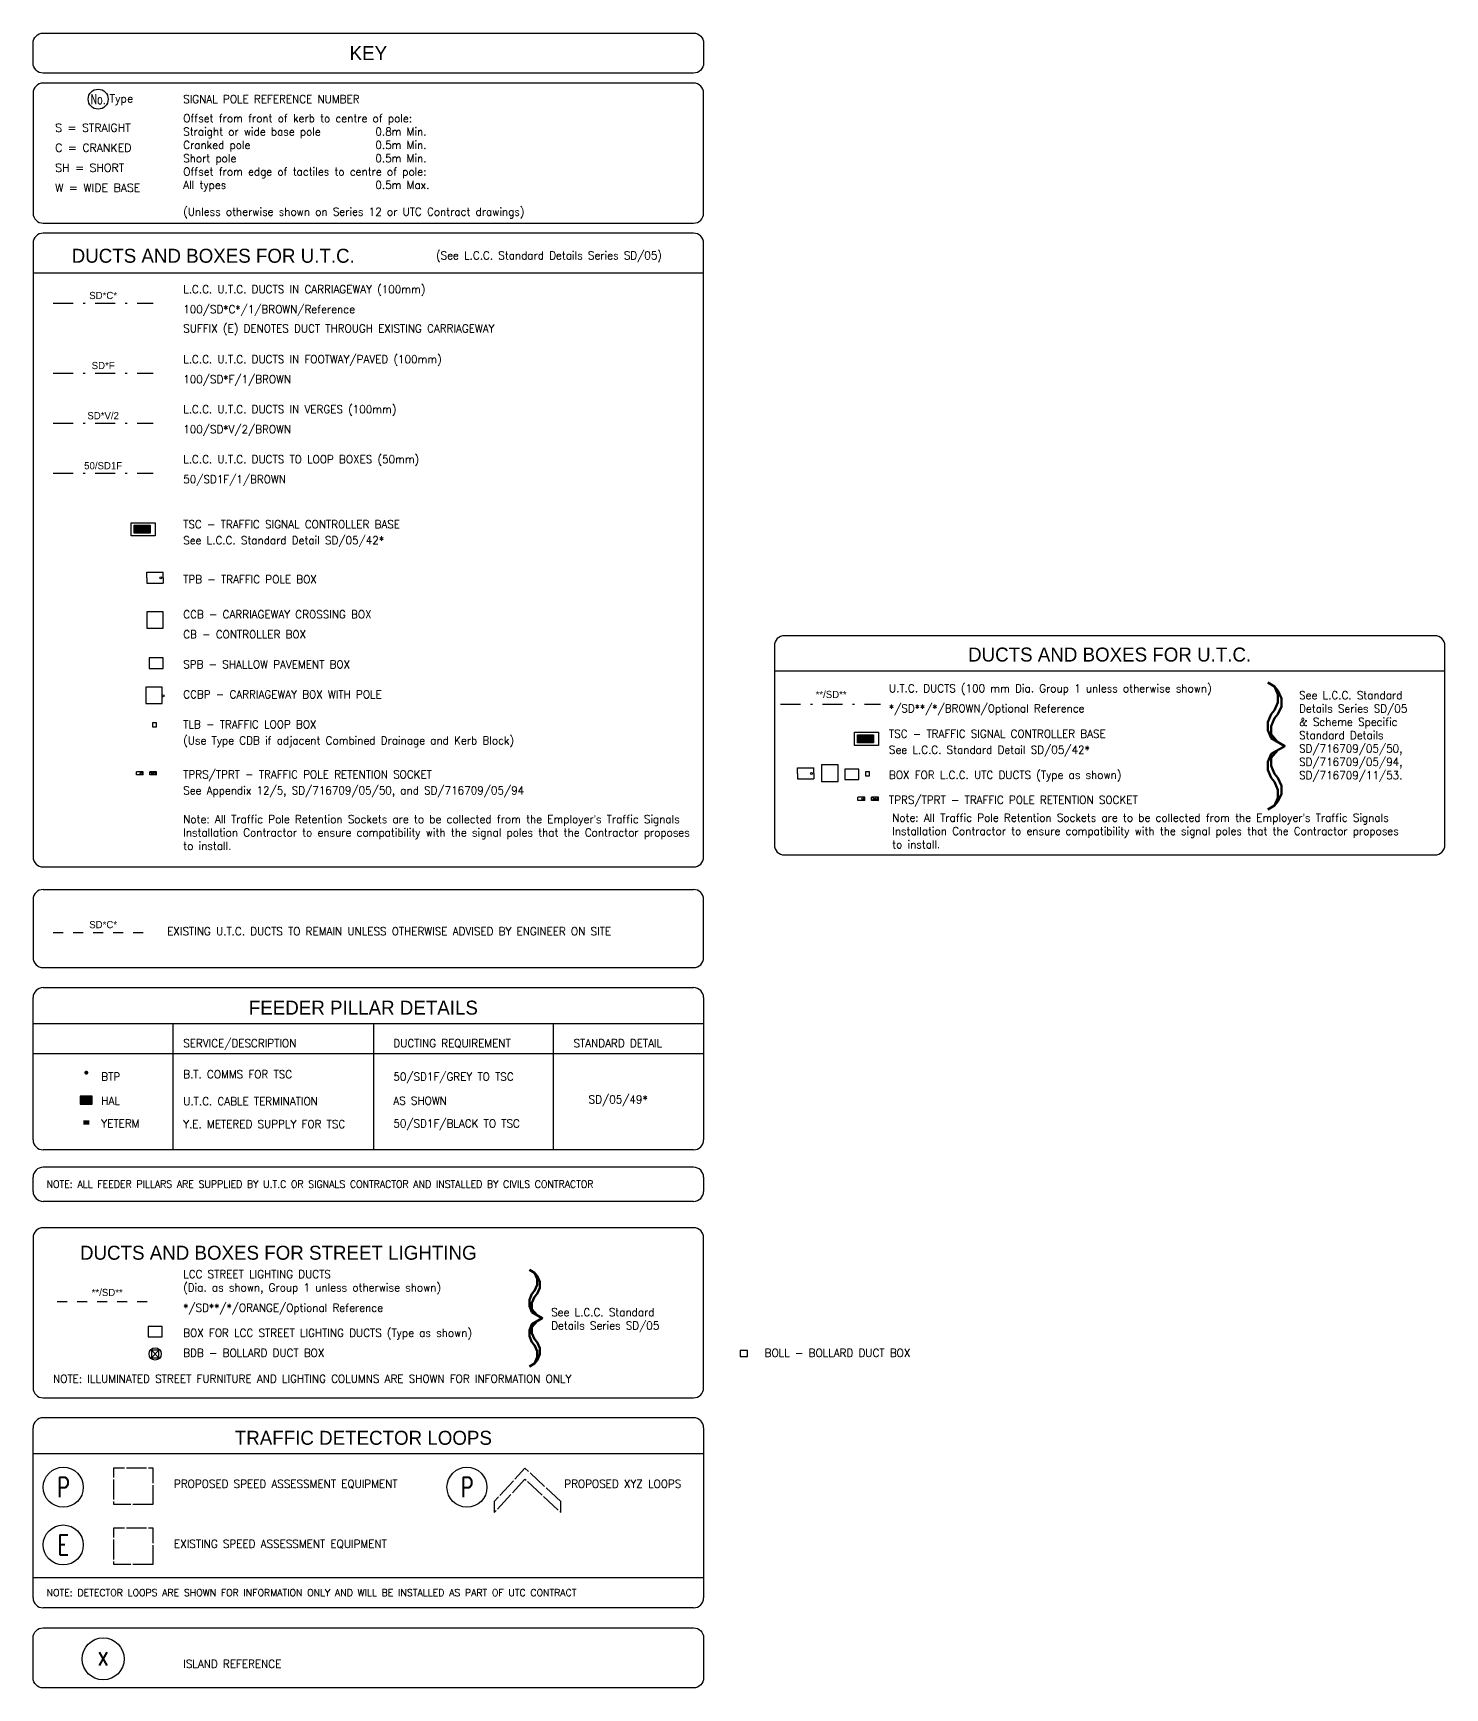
# Model space of a CAD drawing. Extents: x 421500 to 422711, y 436000 to 437000.
# Drawn here: x 422640.1 to 422710.6, y 436512.5 to 436595.2 of the extents above; entities that cross this region are included whole.
import ezdxf
from ezdxf.enums import TextEntityAlignment as Align

# ---------------------------------------------------------------- set-up
doc = ezdxf.new("R2010")
doc.units = 0
for name, pattern in [('XREF UTC_716709_AJB_1b$0$BLIP', [1, 0.5, -0.5]), ('XREF UTC_716709_AJB_1b$0$DASHDOT1', [2, 1, -0.5, 0, -0.5]), ('XREF UTC_716709_AJB_1b$0$SDLoops', [2, 1, 0, 1]), ('XREF UTC_716709_AJB_1b$0$SystemD', [2, 1, 0, 1])]:
    doc.linetypes.add(name, pattern=pattern)
doc.layers.get('0').update_dxf_attribs({"color": 210})
for name, color, linetype in [('XREF UTC_716709_AJB_1b$0$00-500-Loop-Labels', 7, 'Continuous'), ('XREF UTC_716709_AJB_1b$0$00-Key-Text025', 4, 'Continuous'), ('XREF UTC_716709_AJB_1b$0$00-Key-Text035', 7, 'Continuous'), ('XREF UTC_716709_AJB_1b$0$05-DUCT-KEY-BOX', 42, 'Continuous'), ('XREF UTC_716709_AJB_1b$0$05-DUCT-KEY-BT', 253, 'Continuous'), ('XREF UTC_716709_AJB_1b$0$05-DUCT-KEY-SLDUCT', 30, 'XREF UTC_716709_AJB_1b$0$BLIP'), ('XREF UTC_716709_AJB_1b$0$05-DUCT-KEY-SLSFurn', 30, 'Continuous'), ('XREF UTC_716709_AJB_1b$0$05-DUCT-KEY-UTCDUCT', 42, 'XREF UTC_716709_AJB_1b$0$DASHDOT1'), ('XREF UTC_716709_AJB_1b$0$05-DUCT-KEY-UTCDUCT-C', 42, 'XREF UTC_716709_AJB_1b$0$DASHDOT1'), ('XREF UTC_716709_AJB_1b$0$05-DUCT-KEY-UTCEXISTING', 181, 'XREF UTC_716709_AJB_1b$0$BLIP'), ('XREF UTC_716709_AJB_1b$0$05-DUCT-KEY-YE', 7, 'Continuous'), ('XREF UTC_716709_AJB_1b$0$loops', 3, 'Continuous'), ('XREF UTC_716709_AJB_1b$0$LOOPS-Existing', 8, 'Continuous'), ('XREF UTC_716709_AJB_1b$0$NUMBERS', 7, 'Continuous')]:
    doc.layers.add(name, color=color, linetype=linetype)
doc.styles.add('XREF UTC_716709_AJB_1b$0$KeyText', font='romans.shx', dxfattribs={"width": 0.95})
doc.styles.add('XREF UTC_716709_AJB_1b$0$KTS_TAHOMA', font='tahoma.ttf')
doc.styles.add('XREF UTC_716709_AJB_1b$0$Romans', font='romans.shx', dxfattribs={"width": 0.9})
doc.styles.add('XREF UTC_716709_AJB_1b$0$Standard', font='txt')

# ---------------------------------------------------------------- blocks, each defined once
blk = doc.blocks.new('XREF UTC_716709_AJB_1b$0$poleno')
at = {"layer": 'XREF UTC_716709_AJB_1b$0$NUMBERS'}
blk.add_circle((0, 0), 1, dxfattribs=at)
at = {"layer": 'XREF UTC_716709_AJB_1b$0$NUMBERS', "style": 'XREF UTC_716709_AJB_1b$0$KTS_TAHOMA'}
blk.add_attdef('NUMBER', text='', height=1, dxfattribs=at).set_placement((0, 0), align=Align.MIDDLE)

msp = doc.modelspace()

# ---------------------------------------------------------------- linework, layer by layer
at = {"layer": 'XREF UTC_716709_AJB_1b$0$00-Key-Text025'}
for p, q in [((422640.057, 436545.7), (422673.557, 436545.7)), ((422647.057, 436539.45), (422647.057, 436545.7)), ((422657.057, 436545.7), (422657.057, 436539.45)), ((422666.057, 436539.45), (422666.057, 436545.7)), ((422673.557, 436518.001), (422640.057, 436518.001))]:
    msp.add_line(p, q, dxfattribs=at)
at = {"layer": 'XREF UTC_716709_AJB_1b$0$00-Key-Text035'}
for p, q in [((422673.057, 436585.209), (422640.557, 436585.209)), ((422640.057, 436584.709), (422640.057, 436554.033)), ((422673.557, 436554.033), (422673.557, 436584.709)), ((422673.557, 436583.208), (422640.057, 436583.208)), ((422677.093, 436564.589), (422677.093, 436554.632)), ((422710.093, 436565.089), (422677.593, 436565.089)), ((422710.593, 436554.632), (422710.593, 436564.589)), ((422710.593, 436563.319), (422677.093, 436563.319)), ((422677.593, 436554.132), (422710.093, 436554.132)), ((422640.557, 436553.533), (422673.057, 436553.533)), ((422640.557, 436552.404), (422673.057, 436552.404)), ((422640.057, 436551.904), (422640.057, 436549.001)), ((422673.557, 436549.001), (422673.557, 436551.904)), ((422640.557, 436548.501), (422673.057, 436548.501)), ((422640.557, 436547.501), (422673.057, 436547.501)), ((422640.057, 436539.893), (422640.057, 436547.001)), ((422673.557, 436547.001), (422673.557, 436539.893)), ((422670.557, 436544.2), (422640.057, 436544.2)), ((422673.557, 436544.2), (422640.057, 436544.2)), ((422673.057, 436539.393), (422640.557, 436539.393)), ((422640.057, 436537.318), (422640.057, 436538.023)), ((422673.057, 436538.523), (422640.557, 436538.523)), ((422673.557, 436538.023), (422673.557, 436537.318)), ((422673.057, 436536.818), (422640.557, 436536.818)), ((422673.057, 436526.001), (422640.557, 436526.001)), ((422640.057, 436517.001), (422640.057, 436525.501)), ((422673.557, 436525.501), (422673.557, 436517.001)), ((422670.557, 436524.2), (422640.057, 436524.2)), ((422673.557, 436524.2), (422640.057, 436524.2)), ((422673.057, 436516.501), (422640.557, 436516.501))]:
    msp.add_line(p, q, dxfattribs=at)
for points in [[(422640.557, 436595.209), (422673.057, 436595.209, -0.414214), (422673.557, 436594.709), (422673.557, 436593.709, -0.414214), (422673.057, 436593.209), (422640.557, 436593.209, -0.414214), (422640.057, 436593.709), (422640.057, 436594.709, -0.414214)], [(422640.557, 436585.709), (422673.057, 436585.709, 0.414214), (422673.557, 436586.209), (422673.557, 436592.209, 0.414214), (422673.057, 436592.709), (422640.557, 436592.709, 0.414214), (422640.057, 436592.209), (422640.057, 436586.209, 0.414214)], [(422640.557, 436527.001), (422673.057, 436527.001, 0.414214), (422673.557, 436527.501), (422673.557, 436535.001, 0.414214), (422673.057, 436535.501), (422640.557, 436535.501, 0.414214), (422640.057, 436535.001), (422640.057, 436527.501, 0.414214)], [(422640.557, 436515.501), (422673.057, 436515.501, -0.414214), (422673.557, 436515.001), (422673.557, 436513.001, -0.414214), (422673.057, 436512.501), (422640.557, 436512.501, -0.414214), (422640.057, 436513.001), (422640.057, 436515.001, -0.414214)]]:
    msp.add_lwpolyline(points, format="xyb", close=True, dxfattribs=at)
msp.add_circle((422643.557, 436513.95), 1.05, dxfattribs=at)
for centre, start, end in [((422640.557, 436584.709), 90, 180), ((422673.057, 436584.709), 0, 90), ((422677.593, 436564.589), 90, 180), ((422710.093, 436564.589), 0, 90), ((422677.593, 436554.632), 180, 270), ((422710.093, 436554.632), 270, 0), ((422640.557, 436554.033), 180, 270), ((422673.057, 436554.033), 270, 0), ((422640.557, 436551.904), 90, 180), ((422673.057, 436551.904), 0, 90), ((422640.557, 436549.001), 180, 270), ((422673.057, 436549.001), 270, 0), ((422640.557, 436547.001), 90, 180), ((422673.057, 436547.001), 0, 90), ((422640.557, 436539.893), 180, 270), ((422673.057, 436539.893), 270, 0), ((422640.557, 436538.023), 90, 180), ((422673.057, 436538.023), 0, 90), ((422640.557, 436537.318), 180, 270), ((422673.057, 436537.318), 270, 0), ((422640.557, 436525.501), 90, 180), ((422673.057, 436525.501), 0, 90), ((422640.557, 436517.001), 180, 270), ((422673.057, 436517.001), 270, 0)]:
    msp.add_arc(centre, 0.5, start, end, dxfattribs=at)
at = {"layer": 'XREF UTC_716709_AJB_1b$0$05-DUCT-KEY-BOX'}
for p, q in [((422645.737, 436567.984), (422645.737, 436568.259)), ((422645.737, 436568.259), (422646.557, 436568.259)), ((422645.737, 436567.984), (422645.737, 436567.709)), ((422646.557, 436567.984), (422646.557, 436568.259)), ((422646.557, 436567.984), (422646.557, 436567.709)), ((422645.737, 436567.709), (422646.557, 436567.709)), ((422645.732, 436566.284), (422645.732, 436565.459)), ((422646.557, 436566.284), (422645.732, 436566.284)), ((422646.557, 436565.459), (422646.557, 436566.284)), ((422645.732, 436565.459), (422646.557, 436565.459)), ((422646.557, 436563.979), (422645.857, 436563.979)), ((422645.857, 436563.979), (422645.857, 436563.459)), ((422646.557, 436563.459), (422646.557, 436563.979)), ((422645.857, 436563.459), (422646.557, 436563.459)), ((422645.682, 436562.522), (422645.682, 436561.697)), ((422646.507, 436562.522), (422645.682, 436562.522)), ((422646.507, 436561.697), (422646.507, 436562.522)), ((422645.682, 436561.697), (422646.507, 436561.697)), ((422646.024, 436560.738), (422646.024, 436560.538)), ((422646.224, 436560.738), (422646.024, 436560.738)), ((422646.024, 436560.538), (422646.224, 436560.538)), ((422646.224, 436560.538), (422646.224, 436560.738)), ((422645.561, 436558.293), (422645.221, 436558.293)), ((422645.221, 436558.133), (422645.221, 436558.293)), ((422645.391, 436558.133), (422645.221, 436558.133)), ((422645.561, 436558.133), (422645.391, 436558.133)), ((422645.561, 436558.133), (422645.561, 436558.293)), ((422646.221, 436558.293), (422645.881, 436558.293)), ((422645.881, 436558.133), (422645.881, 436558.293)), ((422645.881, 436558.293), (422646.072, 436558.203)), ((422646.072, 436558.223), (422645.881, 436558.133)), ((422646.051, 436558.133), (422645.881, 436558.133)), ((422646.221, 436558.133), (422646.051, 436558.133)), ((422646.221, 436558.293), (422646.145, 436558.257)), ((422646.145, 436558.169), (422646.221, 436558.133)), ((422646.221, 436558.133), (422646.221, 436558.293)), ((422678.245, 436558.204), (422678.245, 436558.479)), ((422678.245, 436558.479), (422679.065, 436558.479)), ((422678.245, 436558.204), (422678.245, 436557.929)), ((422678.245, 436557.929), (422679.065, 436557.929)), ((422679.065, 436558.204), (422679.065, 436558.479)), ((422679.065, 436558.204), (422679.065, 436557.929)), ((422679.448, 436558.631), (422679.448, 436557.806)), ((422680.273, 436558.631), (422679.448, 436558.631)), ((422680.273, 436557.806), (422680.273, 436558.631)), ((422681.309, 436558.424), (422680.609, 436558.424)), ((422680.609, 436558.424), (422680.609, 436557.904)), ((422680.609, 436557.904), (422681.309, 436557.904)), ((422681.309, 436557.904), (422681.309, 436558.424)), ((422681.639, 436558.287), (422681.639, 436558.087)), ((422681.839, 436558.287), (422681.639, 436558.287)), ((422681.639, 436558.087), (422681.839, 436558.087)), ((422681.839, 436558.087), (422681.839, 436558.287)), ((422679.448, 436557.806), (422680.273, 436557.806)), ((422681.609, 436557.018), (422681.269, 436557.018)), ((422681.269, 436556.858), (422681.269, 436557.018)), ((422681.609, 436556.858), (422681.609, 436557.018)), ((422682.29, 436557.018), (422681.95, 436557.018)), ((422681.95, 436556.858), (422681.95, 436557.018)), ((422681.95, 436557.018), (422682.141, 436556.928)), ((422682.29, 436557.018), (422682.214, 436556.982)), ((422682.29, 436556.858), (422682.29, 436557.018)), ((422681.439, 436556.858), (422681.269, 436556.858)), ((422681.609, 436556.858), (422681.439, 436556.858)), ((422682.141, 436556.948), (422681.95, 436556.858)), ((422682.12, 436556.858), (422681.95, 436556.858)), ((422682.29, 436556.858), (422682.12, 436556.858)), ((422682.214, 436556.894), (422682.29, 436556.858))]:
    msp.add_line(p, q, dxfattribs=at)
for points in [[(422644.957, 436570.738), (422646.157, 436570.738), (422646.157, 436570.078), (422644.957, 436570.078)], [(422645.907, 436570.208), (422645.107, 436570.208), (422645.107, 436570.608), (422645.907, 436570.608)], [(422681.089, 436560.268), (422682.289, 436560.268), (422682.289, 436559.608), (422681.089, 436559.608)], [(422682.039, 436559.738), (422681.239, 436559.738), (422681.239, 436560.138), (422682.039, 436560.138)]]:
    msp.add_lwpolyline(points, close=True, dxfattribs=at)
at = {"layer": 'XREF UTC_716709_AJB_1b$0$05-DUCT-KEY-BOX', "flags": 128}
msp.add_lwpolyline([(422642.416, 436541.679), (422643.016, 436541.679), (422643.016, 436542.079), (422642.416, 436542.079)], close=True, dxfattribs=at)
at = {"layer": 'XREF UTC_716709_AJB_1b$0$05-DUCT-KEY-BOX'}
for centre, radius in [((422646.437, 436567.984), 0.055), ((422646.557, 436562.082), 0.05), ((422645.461, 436558.213), 0.05), ((422646.121, 436558.213), 0.05), ((422678.945, 436558.204), 0.055), ((422681.509, 436556.938), 0.05), ((422682.19, 436556.938), 0.05)]:
    msp.add_circle(centre, radius, dxfattribs=at)
for points in [[(422645.107, 436570.608), (422645.107, 436570.208), (422645.907, 436570.608), (422645.907, 436570.208)], [(422681.239, 436560.138), (422681.239, 436559.738), (422682.039, 436560.138), (422682.039, 436559.738)], [(422642.416, 436542.079), (422642.416, 436541.679), (422643.016, 436542.079), (422643.016, 436541.679)]]:
    msp.add_solid(points, dxfattribs=at)
at = {"layer": 'XREF UTC_716709_AJB_1b$0$05-DUCT-KEY-BT', "const_width": 0.1, "flags": 128}
msp.add_lwpolyline([(422642.666, 436543.251, 1), (422642.766, 436543.251, 1)], format="xyb", close=True, dxfattribs=at)
at = {"layer": 'XREF UTC_716709_AJB_1b$0$05-DUCT-KEY-SLDUCT'}
msp.add_line((422641.26, 436531.811), (422646.26, 436531.811), dxfattribs=at)
at = {"layer": 'XREF UTC_716709_AJB_1b$0$05-DUCT-KEY-SLSFurn'}
for p, q in [((422646.507, 436530.565), (422645.807, 436530.565)), ((422645.807, 436530.565), (422645.807, 436530.045)), ((422646.507, 436530.045), (422646.507, 436530.565)), ((422645.807, 436530.045), (422646.507, 436530.045)), ((422646.345, 436529.381), (422645.965, 436529.381)), ((422645.965, 436529.381), (422645.965, 436529.001)), ((422646.345, 436529.381), (422645.965, 436529.001)), ((422646.345, 436529.001), (422645.965, 436529.381)), ((422645.965, 436529.001), (422646.345, 436529.001)), ((422646.345, 436529.001), (422646.345, 436529.381))]:
    msp.add_line(p, q, dxfattribs=at)
at = {"layer": 'XREF UTC_716709_AJB_1b$0$05-DUCT-KEY-SLSFurn', "flags": 128}
msp.add_lwpolyline([(422675.384, 436529.067), (422675.749, 436529.067), (422675.749, 436529.371), (422675.384, 436529.371)], close=True, dxfattribs=at)
at = {"layer": 'XREF UTC_716709_AJB_1b$0$05-DUCT-KEY-SLSFurn'}
msp.add_circle((422646.156, 436529.19), 0.307, dxfattribs=at)
at = {"layer": 'XREF UTC_716709_AJB_1b$0$05-DUCT-KEY-UTCDUCT'}
for p, q in [((422641.057, 436578.209), (422646.057, 436578.209)), ((422641.057, 436575.709), (422646.057, 436575.709)), ((422641.057, 436573.209), (422646.057, 436573.209)), ((422677.392, 436561.676), (422682.392, 436561.676))]:
    msp.add_line(p, q, dxfattribs=at)
at = {"layer": 'XREF UTC_716709_AJB_1b$0$05-DUCT-KEY-UTCDUCT-C'}
msp.add_line((422641.057, 436581.709), (422646.057, 436581.709), dxfattribs=at)
at = {"layer": 'XREF UTC_716709_AJB_1b$0$05-DUCT-KEY-UTCEXISTING'}
msp.add_line((422641.057, 436550.264), (422646.057, 436550.264), dxfattribs=at)
at = {"layer": 'XREF UTC_716709_AJB_1b$0$05-DUCT-KEY-YE'}
msp.add_solid([(422642.566, 436540.86), (422642.566, 436540.66), (422642.866, 436540.86), (422642.866, 436540.66)], dxfattribs=at)
at = {"layer": 'XREF UTC_716709_AJB_1b$0$loops', "linetype": 'XREF UTC_716709_AJB_1b$0$SDLoops', "flags": 128}
msp.add_lwpolyline([(422646.047, 436521.671), (422644.096, 436521.671), (422644.096, 436523.501), (422646.047, 436523.501)], close=True, dxfattribs=at)
at = {"layer": 'XREF UTC_716709_AJB_1b$0$loops', "linetype": 'XREF UTC_716709_AJB_1b$0$SystemD', "flags": 128}
msp.add_lwpolyline([(422666.421, 436521.823), (422664.633, 436523.486), (422663.096, 436521.823), (422663.096, 436521.263), (422664.633, 436522.926), (422666.421, 436521.263)], close=True, dxfattribs=at)
at = {"layer": 'XREF UTC_716709_AJB_1b$0$LOOPS-Existing', "linetype": 'XREF UTC_716709_AJB_1b$0$SDLoops', "flags": 128}
msp.add_lwpolyline([(422646.047, 436518.671), (422644.096, 436518.671), (422644.096, 436520.501), (422646.047, 436520.501)], close=True, dxfattribs=at)

# ---------------------------------------------------------------- block references
at = {"layer": 'XREF UTC_716709_AJB_1b$0$00-500-Loop-Labels', "linetype": 'XREF UTC_716709_AJB_1b$0$SystemD'}
ref = msp.add_blockref('XREF UTC_716709_AJB_1b$0$poleno', (422641.563, 436522.531), dxfattribs=at)
ref.add_attrib('NUMBER', 'P', dxfattribs={"layer": '0', "height": 1, "style": 'XREF UTC_716709_AJB_1b$0$Romans', "width": 0.7}).set_placement((422641.563, 436522.531), align=Align.MIDDLE)
ref = msp.add_blockref('XREF UTC_716709_AJB_1b$0$poleno', (422661.733, 436522.531), dxfattribs=at)
ref.add_attrib('NUMBER', 'P', dxfattribs={"layer": '0', "height": 1, "style": 'XREF UTC_716709_AJB_1b$0$Romans', "width": 0.7}).set_placement((422661.733, 436522.531), align=Align.MIDDLE)
ref = msp.add_blockref('XREF UTC_716709_AJB_1b$0$poleno', (422641.563, 436519.645), dxfattribs=at)
ref.add_attrib('NUMBER', 'E', dxfattribs={"layer": '0', "height": 1, "style": 'XREF UTC_716709_AJB_1b$0$Romans', "width": 0.7}).set_placement((422641.563, 436519.645), align=Align.MIDDLE)
at = {"layer": 'XREF UTC_716709_AJB_1b$0$00-Key-Text035'}
ref = msp.add_blockref('XREF UTC_716709_AJB_1b$0$poleno', (422643.307, 436591.908), dxfattribs=dict(at, xscale=0.5, yscale=0.5, zscale=0.5))
ref.add_attrib('NUMBER', 'No.', dxfattribs={"layer": '0', "height": 0.5, "style": 'XREF UTC_716709_AJB_1b$0$Romans', "width": 0.7}).set_placement((422643.307, 436591.908), align=Align.MIDDLE)

# ---------------------------------------------------------------- texts
at = {"layer": 'XREF UTC_716709_AJB_1b$0$00-Key-Text025', "style": 'XREF UTC_716709_AJB_1b$0$KeyText', "width": 0.95}
for s, height, p in [('SIGNAL POLE REFERENCE NUMBER', 0.4, (422647.557, 436591.709)), ('L.C.C. U.T.C. DUCTS IN CARRIAGEWAY (100mm)', 0.4, (422647.557, 436582.209)), ('100/SD*C*/1/BROWN/Reference', 0.4, (422647.557, 436581.209)), ('SUFFIX (E) DENOTES DUCT THROUGH EXISTING CARRIAGEWAY', 0.4, (422647.557, 436580.246)), ('L.C.C. U.T.C. DUCTS IN FOOTWAY/PAVED (100mm)', 0.4, (422647.557, 436578.709)), ('100/SD*F/1/BROWN', 0.4, (422647.557, 436577.709)), ('L.C.C. U.T.C. DUCTS IN VERGES (100mm)', 0.4, (422647.557, 436576.209)), ('100/SD*V/2/BROWN', 0.4, (422647.557, 436575.209)), ('L.C.C. U.T.C. DUCTS TO LOOP BOXES (50mm)', 0.4, (422647.557, 436573.709)), ('50/SD1F/1/BROWN', 0.4, (422647.557, 436572.709)), ('TSC - TRAFFIC SIGNAL CONTROLLER BASE', 0.4, (422647.557, 436570.459)), ('See L.C.C. Standard Detail SD/05/42*', 0.4, (422647.557, 436569.658)), ('TPB - TRAFFIC POLE BOX ', 0.4, (422647.557, 436567.709)), ('CCB - CARRIAGEWAY CROSSING BOX ', 0.4, (422647.557, 436565.959)), ('CB - CONTROLLER BOX ', 0.4, (422647.557, 436564.959)), ('SPB - SHALLOW PAVEMENT BOX ', 0.4, (422647.557, 436563.459)), ('CCBP - CARRIAGEWAY BOX WITH POLE ', 0.4, (422647.557, 436561.959)), ('U.T.C. DUCTS (100 mm Dia. Group 1 unless otherwise shown)', 0.4, (422682.818, 436562.259)), ('}', 4.167, (422700.896, 436557.789)), ('*/SD**/*/BROWN/Optional Reference', 0.4, (422682.818, 436561.259)), ('TLB - TRAFFIC LOOP BOX ', 0.4, (422647.557, 436560.459)), ('TSC - TRAFFIC SIGNAL CONTROLLER BASE', 0.4, (422682.818, 436559.989)), ('(Use Type CDB if adjacent Combined Drainage and Kerb Block)', 0.4, (422647.557, 436559.658)), ('See L.C.C. Standard Detail SD/05/42*', 0.4, (422682.818, 436559.188)), ('TPRS/TPRT - TRAFFIC POLE RETENTION SOCKET', 0.4, (422647.557, 436557.959)), ('BOX FOR L.C.C. UTC DUCTS (Type as shown)', 0.4, (422682.818, 436557.932)), ('See Appendix 12/5, SD/716709/05/50, and SD/716709/05/94', 0.4, (422647.557, 436557.158)), ('TPRS/TPRT - TRAFFIC POLE RETENTION SOCKET', 0.4, (422682.818, 436556.684)), ('EXISTING U.T.C. DUCTS TO REMAIN UNLESS OTHERWISE ADVISED BY ENGINEER ON SITE', 0.4, (422646.754, 436550.118)), ('SERVICE/DESCRIPTION', 0.4, (422647.557, 436544.522)), ('DUCTING REQUIREMENT', 0.4, (422658.057, 436544.522)), ('STANDARD DETAIL', 0.4, (422667.057, 436544.522)), ('BTP', 0.4, (422643.466, 436542.851)), ('B.T. COMMS FOR TSC', 0.4, (422647.557, 436542.973)), ('50/SD1F/GREY TO TSC', 0.4, (422658.057, 436542.851)), ('SD/05/49*', 0.4, (422667.814, 436541.713)), ('YETERM', 0.4, (422643.466, 436540.51)), ('Y.E. METERED SUPPLY FOR TSC', 0.4, (422647.557, 436540.482)), ('50/SD1F/BLACK TO TSC', 0.4, (422658.057, 436540.51)), ('NOTE: ALL FEEDER PILLARS ARE SUPPLIED BY U.T.C OR SIGNALS CONTRACTOR AND INSTALLED BY CIVILS CONTRACTOR', 0.36, (422640.732, 436537.5)), ('}', 3.168, (422664.207, 436529.627)), ('*/SD**/*/ORANGE/Optional Reference', 0.4, (422647.557, 436531.301)), ('BOX FOR LCC STREET LIGHTING DUCTS (Type as shown)', 0.4, (422647.557, 436530.045)), ('BDB - BOLLARD DUCT BOX', 0.4, (422647.557, 436529.045)), ('BOLL - BOLLARD DUCT BOX', 0.4, (422676.606, 436529.045)), ('NOTE: ILLUMINATED STREET FURNITURE AND LIGHTING COLUMNS ARE SHOWN FOR INFORMATION ONLY', 0.4, (422641.057, 436527.751)), ('PROPOSED SPEED ASSESSMENT EQUIPMENT', 0.4, (422647.096, 436522.501)), ('PROPOSED XYZ LOOPS', 0.4, (422666.596, 436522.501)), ('EXISTING SPEED ASSESSMENT EQUIPMENT', 0.4, (422647.096, 436519.501)), ('NOTE: DETECTOR LOOPS ARE SHOWN FOR INFORMATION ONLY AND WILL BE INSTALLED AS PART OF UTC CONTRACT', 0.36, (422640.732, 436517.082)), ('ISLAND REFERENCE', 0.4, (422647.557, 436513.501))]:
    msp.add_text(s, height=height, dxfattribs=at).set_placement(p)
for s, p in [('HAL', (422643.466, 436541.529)), ('U.T.C. CABLE TERMINATION', (422647.557, 436541.501)), ('AS SHOWN', (422658.057, 436541.529))]:
    msp.add_text(s, height=0.4, dxfattribs=at).set_placement(p, align=Align.BOTTOM_LEFT)
at = {"layer": 'XREF UTC_716709_AJB_1b$0$00-Key-Text025', "char_height": 0.4, "attachment_point": 1, "style": 'XREF UTC_716709_AJB_1b$0$KeyText'}
for s, insert, width in [('Offset from front of kerb to centre of pole:\\PStraight or wide base pole^I^I0.8m Min.\\PCranked pole^I^I^I^I0.5m Min.\\PShort pole^I^I^I^I^I0.5m Min.\\POffset from edge of tactiles to centre of pole:\\PAll types^I^I^I^I^I0.5m Max.\\P\\P(Unless otherwise shown on Series 12 or UTC Contract drawings)', (422647.557, 436591.151), 119.79216), ('(See L.C.C. Standard Details Series SD/05)', (422660.189, 436584.299), 14.18026), ('See L.C.C. Standard Details Series SD/05\\P& Scheme Specific Standard Details SD/716709/05/50, SD/716709/05/94, SD/716709/11/53.', (422703.309, 436562.315), 6.48154), ('Note: All Traffic Pole Retention Sockets are to be collected from the Employer{\\fArial|b0|i0|c0|p34;’}s Traffic Signals Installation Contractor to ensure compatibility with the signal poles that the Contractor proposes to install{\\fArial|b0|i0|c0|p34;.}', (422682.979, 436556.195), 25.47399), ('Note: All Traffic Pole Retention Sockets are to be collected from the Employer{\\fArial|b0|i0|c0|p34;’}s Traffic Signals Installation Contractor to ensure compatibility with the signal poles that the Contractor proposes to install{\\fArial|b0|i0|c0|p34;.}', (422647.557, 436556.12), 25.47399), ('LCC STREET LIGHTING DUCTS\\P(Dia. as shown, Group 1 unless otherwise shown)', (422647.557, 436533.381), 23.27048), ('See L.C.C. Standard Details Series SD/05', (422665.939, 436531.478), 6.48154)]:
    msp.add_mtext(s, dxfattribs=dict(at, insert=insert, width=width))
at = {"layer": 'XREF UTC_716709_AJB_1b$0$00-Key-Text035', "style": 'XREF UTC_716709_AJB_1b$0$Standard'}
for s, p in [('KEY', (422656.807, 436594.209)), ('DUCTS AND BOXES FOR U.T.C.', (422649.057, 436584.08)), ('DUCTS AND BOXES FOR U.T.C.', (422693.843, 436564.149)), ('FEEDER PILLAR DETAILS', (422656.557, 436546.501)), ('DUCTS AND BOXES FOR STREET LIGHTING', (422652.307, 436534.251)), ('TRAFFIC DETECTOR LOOPS', (422656.557, 436525.001))]:
    msp.add_text(s, height=0.7, dxfattribs=at).set_placement(p, align=Align.MIDDLE)
at = {"layer": 'XREF UTC_716709_AJB_1b$0$00-Key-Text035', "style": 'XREF UTC_716709_AJB_1b$0$Romans'}
for s, p in [('Type', (422643.875, 436591.738)), ('S = STRAIGHT', (422641.162, 436590.279)), ('C = CRANKED', (422641.162, 436589.279)), ('SH = SHORT', (422641.162, 436588.279)), ('W = WIDE BASE', (422641.162, 436587.279))]:
    msp.add_text(s, height=0.4, dxfattribs=at).set_placement(p)
at = {"layer": 'XREF UTC_716709_AJB_1b$0$00-Key-Text035', "style": 'XREF UTC_716709_AJB_1b$0$Romans', "width": 0.8}
msp.add_text('x', height=1, dxfattribs=at).set_placement((422643.548, 436514.126), align=Align.MIDDLE_CENTER)
at = {"layer": 'XREF UTC_716709_AJB_1b$0$05-DUCT-KEY-SLDUCT', "style": 'XREF UTC_716709_AJB_1b$0$Standard'}
msp.add_text('**/SD**', height=0.36, dxfattribs=at).set_placement((422643.76, 436532.273), align=Align.MIDDLE)
at = {"layer": 'XREF UTC_716709_AJB_1b$0$05-DUCT-KEY-UTCDUCT', "style": 'XREF UTC_716709_AJB_1b$0$Standard'}
for s, p in [('SD*F', (422643.557, 436578.595)), ('SD*V/2', (422643.557, 436576.095)), ('50/SD1F', (422643.557, 436573.595)), ('**/SD**', (422679.927, 436562.161))]:
    msp.add_text(s, height=0.36, dxfattribs=at).set_placement(p, align=Align.MIDDLE)
at = {"layer": 'XREF UTC_716709_AJB_1b$0$05-DUCT-KEY-UTCDUCT-C', "style": 'XREF UTC_716709_AJB_1b$0$Standard'}
msp.add_text('SD*C*', height=0.36, dxfattribs=at).set_placement((422643.557, 436582.095), align=Align.MIDDLE)
at = {"layer": 'XREF UTC_716709_AJB_1b$0$05-DUCT-KEY-UTCEXISTING', "style": 'XREF UTC_716709_AJB_1b$0$Standard'}
msp.add_text('SD*C*', height=0.36, dxfattribs=at).set_placement((422643.557, 436550.65), align=Align.MIDDLE)

doc.saveas('drawing.dxf')
